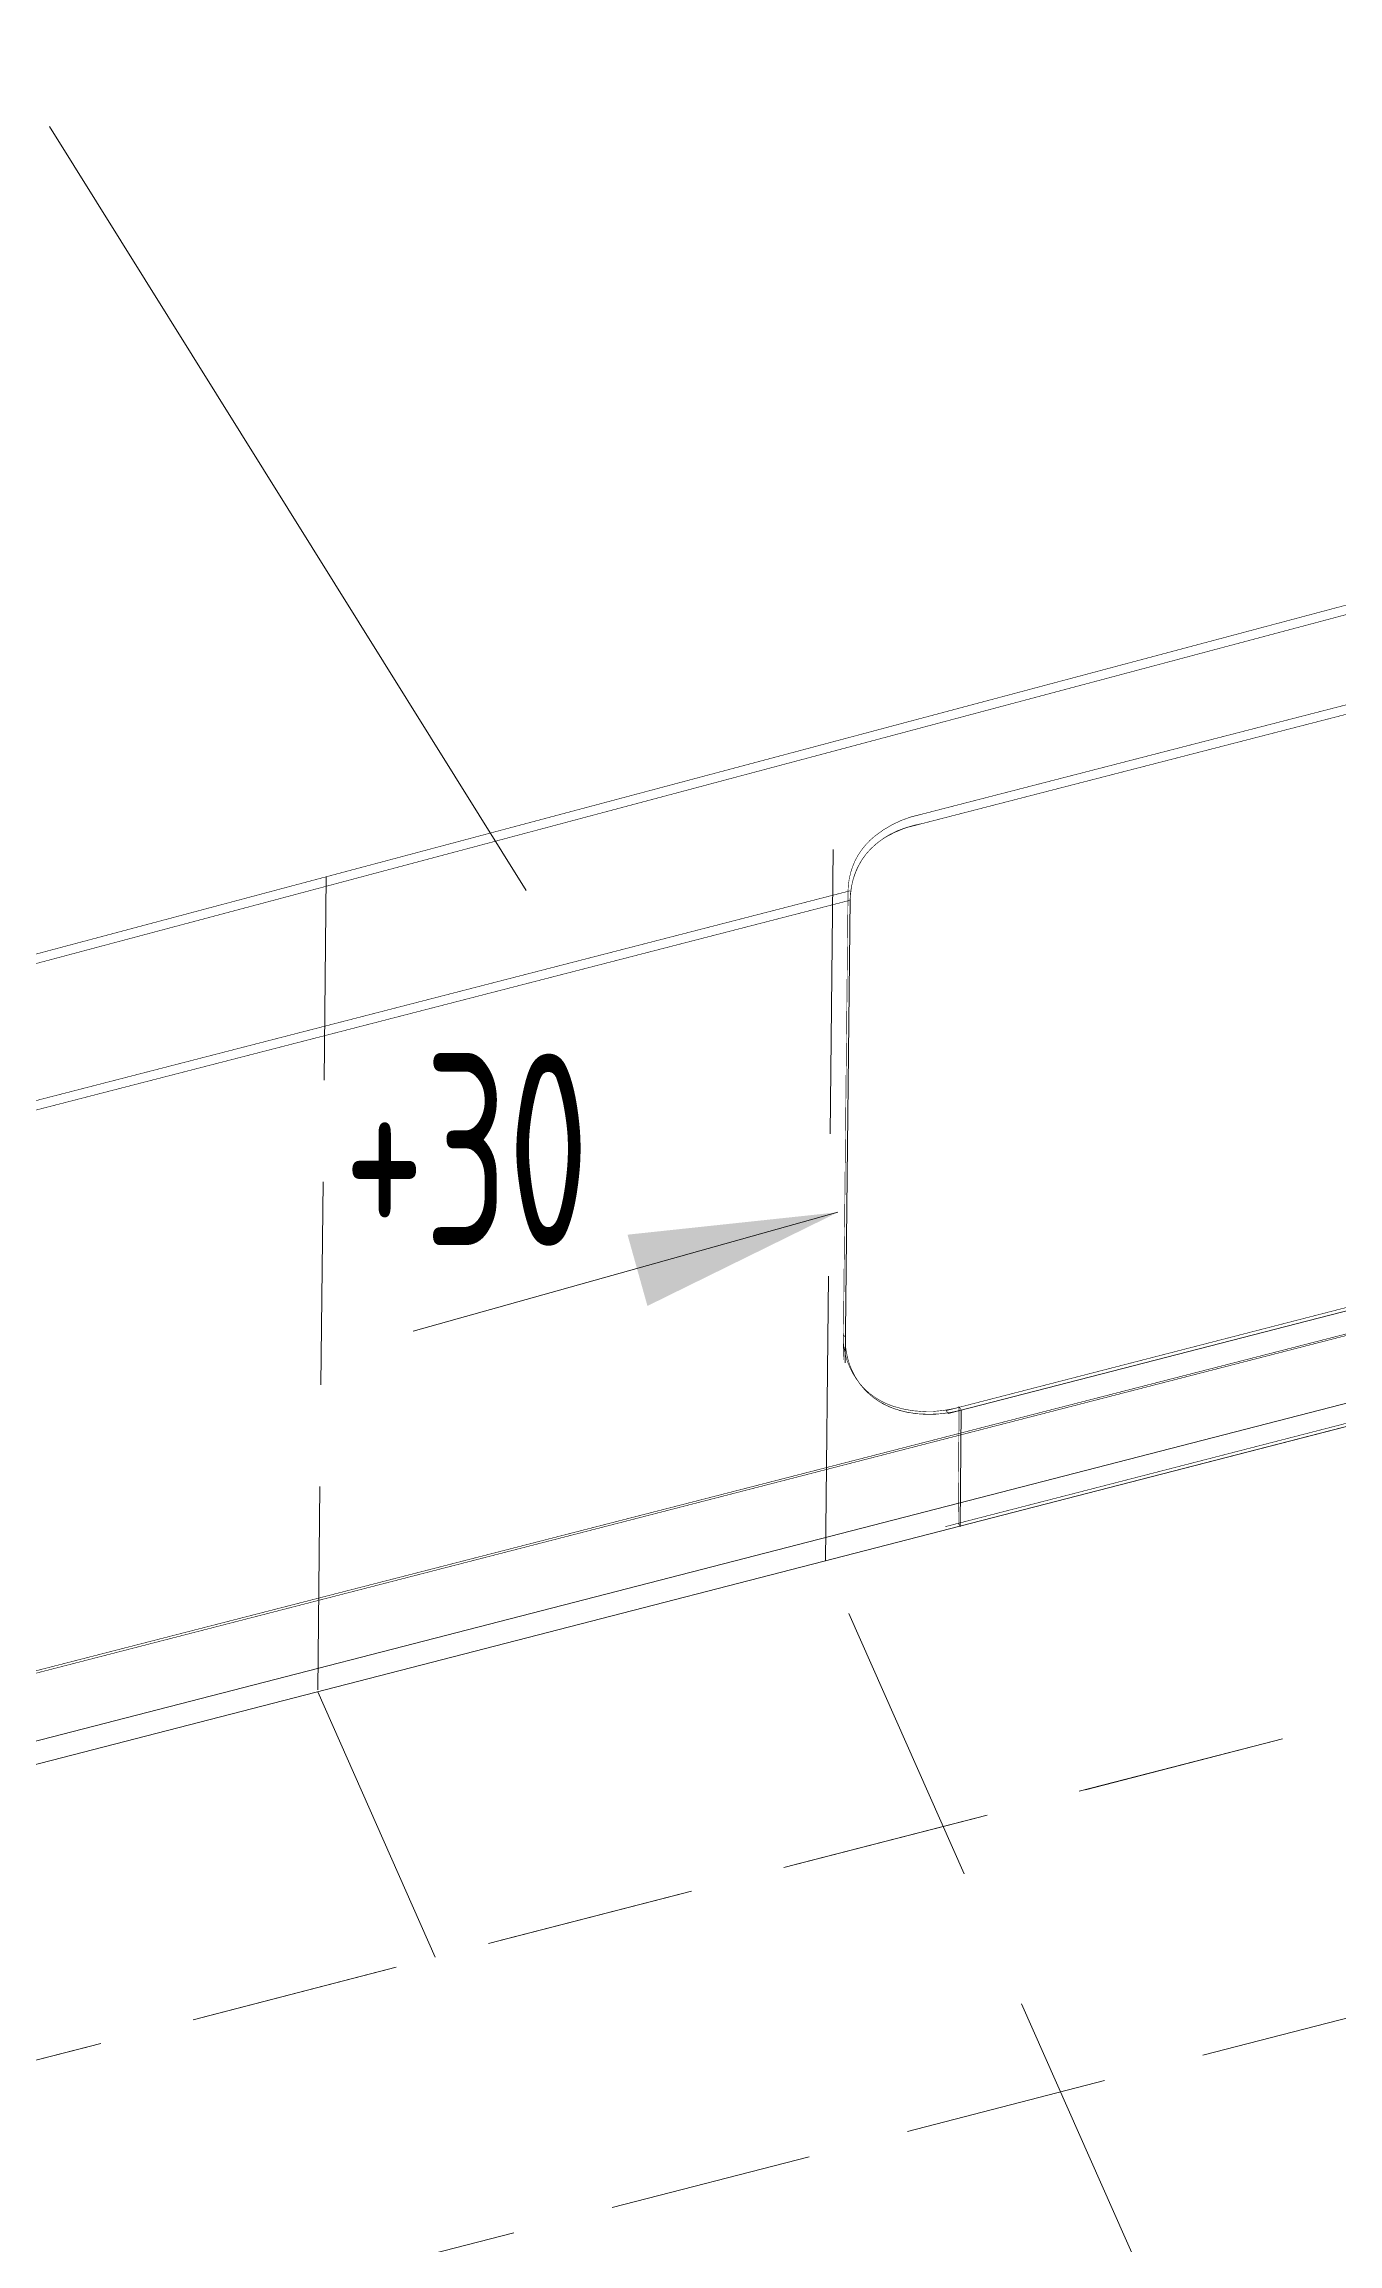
# Model space of a CAD drawing. Header units: millimetres. Extents: x 149544 to 197467, y -3118 to 25363.
# Drawn here: x 190459 to 190863, y 8088 to 8775 of the extents above; entities that cross this region are included whole.
import ezdxf

# ---------------------------------------------------------------- set-up
doc = ezdxf.new("R2010")
doc.units = ezdxf.units.MM
doc.header["$MEASUREMENT"] = 0
for name, pattern in [('K5LT32768', [0]), ('K5LT32774', [0]), ('K5LT32775', [0]), ('K5LT32780', [0]), ('K5LT32788', [0]), ('K5LT32803', [95.25, 63.5, -31.75]), ('K5LT32804', [133.350002, 88.900002, -44.450001]), ('K5LT32807', [0])]:
    doc.linetypes.add(name, pattern=pattern)
doc.styles.add('KTEXTSTYLE', font='GOST_AU.SHX', dxfattribs={"width": 0.96, "height": 5})

msp = doc.modelspace()

# ---------------------------------------------------------------- hatches: boundary and pattern name
msp.add_hatch(color=0).paths.add_polyline_path([(190647.47, 8380.83), (190641.25, 8403.09), (190706.97, 8410.09)])

# ---------------------------------------------------------------- linework, layer by layer
at = {"color": 0, "linetype": 'K5LT32768', "lineweight": 18}
msp.add_line((190609.63, 8510.62), (190460.76, 8749.21), dxfattribs=at)
at = {"color": 0, "linetype": 'K5LT32774', "lineweight": 18}
for p, q in [((189914.58, 8105.22), (191700.73, 8565.71)), ((189917.48, 8098.67), (191700.66, 8558.39)), ((190709.22, 8363.06), (190710.74, 8508.15)), ((190741.4, 8347.25), (191167.46, 8457.09)), ((190745.43, 8348.43), (190745.14, 8312.05))]:
    msp.add_line(p, q, dxfattribs=at)
at = {"color": 0, "linetype": 'K5LT32804', "lineweight": 18}
for p, q in [((190703.1, 8301.21), (190705.77, 8557.15)), ((191069.84, 7471.68), (190703.1, 8301.21))]:
    msp.add_line(p, q, dxfattribs=at)
at = {"color": 0, "linetype": 'K5LT32803', "lineweight": 18}
for p, q in [((190547.17, 8514.89), (190544.51, 8260.33)), ((189954.15, 8015.71), (191712.3, 8468.99)), ((189990.82, 7932.76), (191557.89, 8336.78)), ((189952.17, 8015.2), (191003.35, 8286.21))]:
    msp.add_line(p, q, dxfattribs=at)
at = {"color": 0, "linetype": 'K5LT32807', "lineweight": 18}
msp.add_line((190706.97, 8410.09), (190574.3, 8372.99), dxfattribs=at)
at = {"color": 0, "linetype": 'K5LT32780', "lineweight": 18}
msp.add_line((190581.18, 8177.38), (190544.51, 8260.32), dxfattribs=at)
at = {"color": 0, "linetype": 'K5LT32788', "const_width": 0.18}
for points in [[(191703.39, 8819.99), (189427.58, 8213.61), (189426.42, 8216.27), (191384.42, 8737.97)], [(190727.74, 8530.08), (191175.63, 8645.55)], [(191175.55, 8648.49), (190729.25, 8533.43)], [(189904.2, 8123.71), (191708.27, 8588.82)], [(191708.27, 8588.79), (189905.74, 8125.21)], [(190710.76, 8510.51), (189412.34, 8175.76)], [(189413.51, 8173.11), (190710.73, 8507.55)], [(191162.85, 8455.91), (190741.4, 8347.25), (190740.75, 8348.13), (191162.2, 8456.78)], [(190741.1, 8311.01), (191162.55, 8419.67), (191161.9, 8420.54), (190740.45, 8311.88)], [(190745.14, 8312.05), (190745.43, 8348.43), (190744.78, 8349.3), (190744.48, 8312.92)], [(190745.43, 8348.43), (190745.14, 8312.05), (190744.48, 8312.92), (190744.78, 8349.3)]]:
    msp.add_lwpolyline(points, dxfattribs=at)
for points in [[(190710.1, 8510.44, -0.104246), (190712.25, 8519.8, -0.110305), (190718.52, 8527.63, -0.11878), (190732.89, 8534.39, -0.003011), (190733.41, 8534.5)], [(190733.57, 8531.58, 0.054413), (190725.49, 8529.23, 0.111988), (190716.03, 8522.34, 0.157776), (190710.96, 8509.84, 0.019321), (190710.73, 8507.55)], [(190710.11, 8510.77, 0.000038), (190708.59, 8363.94)], [(190710.73, 8507.96, 0.000038), (190709.24, 8363.07)], [(190745.43, 8348.29, -0.109742), (190728.64, 8347.59, -0.111988), (190717.92, 8352.29, -0.157776), (190710.3, 8363.42, -0.07719), (190709.24, 8371.05), (190708.59, 8371.92, 0.207029), (190715.43, 8354.74, 0.110305), (190724.02, 8349.56, 0.11878), (190739.84, 8348.19, 0.028606), (190744.78, 8349.17)]]:
    msp.add_lwpolyline(points, format="xyb", dxfattribs=at)
at = {"color": 0, "linetype": 'K5LT32775', "const_width": 0.18}
for points in [[(190710.72, 8507.57, -0.139068), (190714.6, 8520.43, -0.10991), (190721.88, 8527.28, -0.089218), (190733.14, 8531.47)], [(190709.22, 8371.04, 0.206754), (190716.11, 8353.85, 0.10991), (190724.66, 8348.68, 0.118702), (190740.5, 8347.32, 0.028613), (190745.43, 8348.29)]]:
    msp.add_lwpolyline(points, format="xyb", dxfattribs=at)

# ---------------------------------------------------------------- texts
at = {"color": 0, "insert": (190552.7, 8459.64), "char_height": 2.5, "attachment_point": 1, "style": 'KTEXTSTYLE'}
msp.add_mtext('\\H3.5;\\W0.965;\\Q15;\\Q0;\\W0.765;\\H60.00;{\\c16711935;+30}', dxfattribs=at)

doc.saveas('drawing.dxf')
